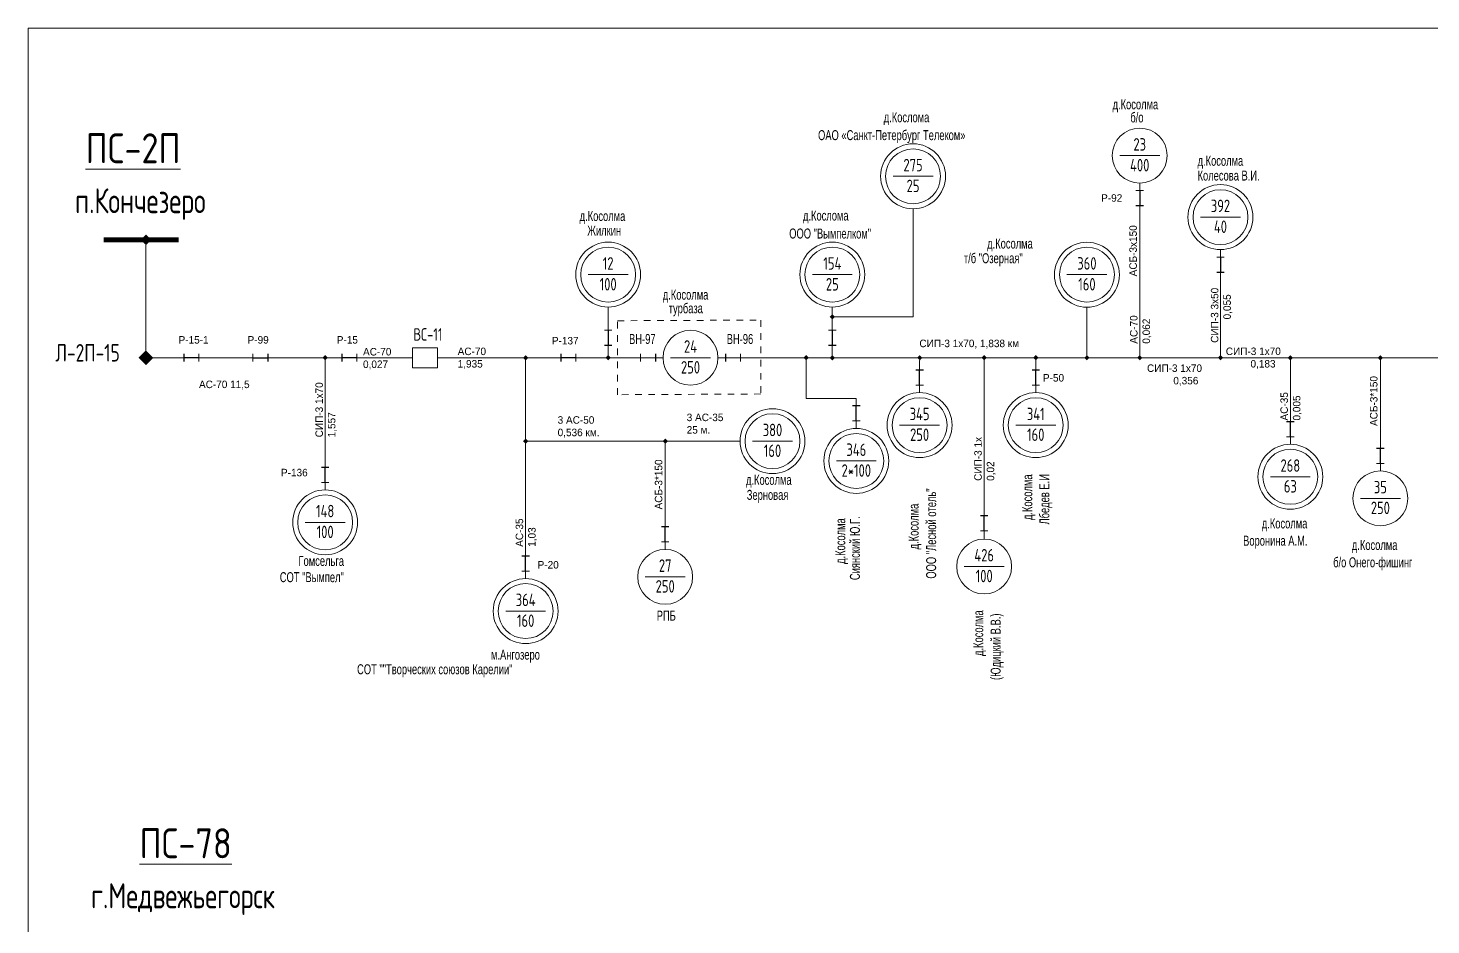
# Model space of a CAD drawing. Header units: millimetres. Extents: x 11 to 409, y 3 to 285.
# Drawn here: x 11.4 to 223.6, y 149.9 to 285.5 of the extents above; entities that cross this region are included whole.
import ezdxf
from ezdxf.enums import TextEntityAlignment as Align

# ---------------------------------------------------------------- set-up
doc = ezdxf.new("R2010")
doc.units = ezdxf.units.MM
doc.linetypes.add('JIS_02_1.0', pattern=[2, 1, -1])
for name, color, linetype, lineweight in [('10_КВ', 250, 'Continuous', 18), ('АТРИБУТЫ', 7, 'Continuous', 13), ('РАЗЪЕД_РУБИЛЬН', 150, 'Continuous', 13), ('ТЕКСТ', 7, 'Continuous', 13)]:
    doc.layers.add(name, color=color, linetype=linetype, lineweight=lineweight)
doc.layers.add('СХ_ОПЕРАТИВНАЯ', color=10, linetype='Continuous')
doc.layers.add('ШУНТ_РАЗЪЕД', color=161, linetype='Continuous')
doc.styles.add('ATTRIB', font='txt.shx', dxfattribs={"width": 0.7, "height": 5})
doc.styles.add('PRINADLEGNOST', font='txt.shx', dxfattribs={"width": 0.7, "height": 7})
doc.styles.add('МП', font='txt.shx', dxfattribs={"width": 0.7, "height": 2.5})
doc.styles.add('ПС', font='txt.shx', dxfattribs={"width": 0.8, "height": 12})
doc.styles.add('ТЕКСТ_МОДЕЛИ', font='txt.shx', dxfattribs={"width": 0.7, "height": 5})

# ---------------------------------------------------------------- blocks, each defined once
blk = doc.blocks.new('ТРАНСФ_ПОДСТ')
at = {"color": 7}
blk.add_line((-8, -11), (8, -11), dxfattribs=at)
at = {"color": 0}
blk.add_circle((0, -11), 11, dxfattribs=at)
at = {"layer": 'АТРИБУТЫ', "style": 'ATTRIB', "width": 0.7, "flags": 4}
for tag, p in [('OBOZN', (0, -9)), ('MOCHNOCT', (0, -17.33))]:
    blk.add_attdef(tag, text='', height=5, dxfattribs=at).set_placement(p, align=Align.CENTER)
at = {"layer": 'АТРИБУТЫ', "style": 'ТЕКСТ_МОДЕЛИ', "width": 0.7}
blk.add_attdef('MESTO_1', text='', height=5, dxfattribs=at).set_placement((14, -11), align=Align.BOTTOM_LEFT)
blk.add_attdef('MESTO_2', text='', height=5, dxfattribs=at).set_placement((14, -12), align=Align.TOP_LEFT)
blk = doc.blocks.new('НАЗВАНИЕ_ОБЪЕКТА')
at = {"layer": 'АТРИБУТЫ'}
for tag, height, style, width, p in [('НОМЕР-ПС', 12, 'ПС', 0.8, (0, 0)), ('МЕСТОПОЛОЖЕНИЕ', 10, 'МП', 0.7, (0, -22)), ('ПРИНАДЛЕЖНОСТЬ', 7, 'PRINADLEGNOST', 0.7, (0, -37))]:
    blk.add_attdef(tag, text='', height=height, dxfattribs=dict(at, style=style, width=width)).set_placement(p, align=Align.TOP_CENTER)
blk = doc.blocks.new('ОТВЕТВЛЕНИЕ')
at = {"color": 0, "linetype": 'ByBlock'}
blk.add_solid([(0, 1.06), (1.06, 0), (-1.06, 0), (0, -1.06)], dxfattribs=at)
blk = doc.blocks.new('РАЗЪЕДИНИТЕЛЬ')
at = {"color": 0, "linetype": 'ByBlock'}
for p, q in [((0, 0), (0, -3)), ((0, -9), (0, -12))]:
    blk.add_line(p, q, dxfattribs=at)
at = {"layer": 'РАЗЪЕД_РУБИЛЬН', "color": 0, "linetype": 'ByBlock'}
blk.add_line((-1.5, -3), (1.5, -3), dxfattribs=at)
at = {"layer": 'СХ_ОПЕРАТИВНАЯ', "color": 0, "linetype": 'ByBlock'}
blk.add_line((-1.5, -9), (1.5, -9), dxfattribs=at)
at = {"layer": 'ШУНТ_РАЗЪЕД', "color": 0}
blk.add_line((0, -3), (0, -9), dxfattribs=at)
at = {"layer": 'РАЗЪЕД_РУБИЛЬН', "color": 7, "style": 'ATTRIB', "width": 0.7}
blk.add_attdef('ДИСП_НОМ', text='', height=5, dxfattribs=at).set_placement((-4.75, -6), align=Align.MIDDLE_RIGHT)
at = {"layer": 'РАЗЪЕД_РУБИЛЬН', "color": 7, "style": 'ATTRIB', "width": 0.7, "flags": 1}
blk.add_attdef('КОД', text='', height=5, dxfattribs=at).set_placement((-4.75, -12), align=Align.MIDDLE_RIGHT)
blk = doc.blocks.new('ВЫКЛЮЧАТЕЛЬ')
at = {"color": 0, "linetype": 'ByBlock'}
for p, q in [((0, 0), (0, -3)), ((0, -13), (0, -16))]:
    blk.add_line(p, q, dxfattribs=at)
blk.add_lwpolyline([(-4, -3), (4, -3), (4, -13), (-4, -13)], close=True, dxfattribs=at)
at = {"layer": 'АТРИБУТЫ', "style": 'ATTRIB', "width": 0.7}
blk.add_attdef('ДИСП_НОМ', text='', height=5, dxfattribs=at).set_placement((-6, -8), align=Align.MIDDLE_RIGHT)
at = {"layer": 'АТРИБУТЫ', "style": 'ATTRIB', "width": 0.7, "flags": 1}
blk.add_attdef('КОД', text='', height=5, dxfattribs=at).set_placement((-6, -14), align=Align.MIDDLE_RIGHT)
blk = doc.blocks.new('ВЫКЛ_НАГРУЗКИ')
at = {"color": 0, "linetype": 'ByBlock'}
for p, q in [((0, 0), (0, -3)), ((0, -9), (0, -12))]:
    blk.add_line(p, q, dxfattribs=at)
at = {"layer": 'РАЗЪЕД_РУБИЛЬН', "color": 0, "linetype": 'ByBlock'}
blk.add_line((-1.5, -3), (1.5, -3), dxfattribs=at)
at = {"layer": 'СХ_ОПЕРАТИВНАЯ', "color": 0, "linetype": 'ByBlock'}
blk.add_line((-1.5, -9), (1.5, -9), dxfattribs=at)
at = {"layer": 'РАЗЪЕД_РУБИЛЬН', "color": 7, "style": 'ATTRIB', "width": 0.7}
blk.add_attdef('ДИСП_НОМ', text='', height=5, dxfattribs=at).set_placement((-4.75, -6), align=Align.MIDDLE_RIGHT)
at = {"layer": 'РАЗЪЕД_РУБИЛЬН', "color": 7, "style": 'ATTRIB', "width": 0.7, "flags": 1}
blk.add_attdef('КОД', text='', height=5, dxfattribs=at).set_placement((-4.75, -12), align=Align.MIDDLE_RIGHT)
blk = doc.blocks.new('ПРИСОЕД_ШИНЕ')
at = {"color": 0}
blk.add_solid([(0, 2.12), (2.12, 0), (-2.12, 0), (0, -2.12)], dxfattribs=at)
at = {"layer": 'АТРИБУТЫ', "style": 'ATTRIB', "width": 0.7}
blk.add_attdef('ДИСП_НОМ', text='', height=5, dxfattribs=at).set_placement((0, 3.12), align=Align.CENTER)

msp = doc.modelspace()

# ---------------------------------------------------------------- linework, layer by layer
at = {"layer": '10_КВ', "color": 7}
for p, q in [((179.54, 235.65), (179.54, 258.65)), ((29.22, 236.45), (29.22, 252.66)), ((191.75, 235.65), (191.75, 247.47)), ((99.13, 240.93), (99.13, 243.3)), ((133.04, 235.65), (133.04, 243.3)), ((171.55, 235.65), (171.55, 243.3)), ((30.02, 235.65), (33.8, 235.65)), ((38.33, 235.65), (44.24, 235.65)), ((48.77, 235.65), (63.11, 235.65)), ((48.77, 235.65), (56.32, 235.65)), ((56.32, 220.2), (56.32, 235.65)), ((56.32, 235.65), (60.09, 235.65)), ((62.25, 235.65), (68.39, 235.65)), ((74.43, 235.65), (86.25, 235.65)), ((86.65, 235.65), (86.65, 228.1)), ((90.82, 235.65), (87.05, 235.65)), ((95.35, 235.65), (99.13, 235.65)), ((99.13, 235.65), (99.13, 236.41)), ((99.13, 235.65), (102.9, 235.65)), ((104.04, 235.65), (106.3, 235.65)), ((116.87, 235.65), (119.13, 235.65)), ((120.27, 235.65), (124.04, 235.65)), ((124.04, 235.65), (127.82, 235.65)), ((127.82, 235.65), (155.6, 235.65)), ((146.24, 234.89), (146.27, 235.65)), ((167.83, 235.65), (156.01, 235.65)), ((163.81, 235.65), (179.54, 235.65)), ((191.35, 235.65), (179.54, 235.65)), ((191.75, 235.65), (218.43, 235.65)), ((202.32, 227.09), (202.32, 235.65)), ((215.94, 223.08), (215.94, 235.65)), ((218.43, 235.65), (251.67, 235.65)), ((163.81, 234.9), (163.81, 235.27)), ((86.65, 228.1), (86.65, 206.79)), ((86.65, 223.04), (107.76, 223.04)), ((107.76, 223.04), (107.76, 211.22)), ((107.76, 223.04), (119.08, 223.04))]:
    msp.add_line(p, q, dxfattribs=at)
at = {"layer": '10_КВ', "color": 7, "ltscale": 100}
msp.add_line((156.01, 208.25), (156.01, 235.65), dxfattribs=at)
at = {"layer": '10_КВ', "linetype": 'Continuous'}
msp.add_lwpolyline([(11.38, 2.61), (409.03, 2.61), (409.03, 285.47), (11.38, 285.47)], close=True, dxfattribs=at)
at = {"layer": '10_КВ', "color": 7, "ltscale": 100}
for points in [[(133.04, 241.81), (145.25, 241.81), (145.25, 258.16)], [(136.67, 229.48), (129.09, 229.48), (129.09, 235.65)]]:
    msp.add_lwpolyline(points, dxfattribs=at)
at = {"layer": '10_КВ', "color": 7, "const_width": 0.755}
msp.add_lwpolyline([(34.15, 253.46), (22.83, 253.46)], dxfattribs=at)
at = {"layer": '10_КВ', "color": 7, "linetype": 'JIS_02_1.0'}
msp.add_lwpolyline([(100.54, 241.24), (122.21, 241.34), (122.21, 230.17), (100.54, 230.06)], close=True, dxfattribs=at)
at = {"layer": '10_КВ', "color": 7}
for centre in [(145.25, 263.07), (191.75, 256.9), (99.13, 248.21), (133.04, 248.21), (171.55, 248.2), (146.24, 225.46), (163.81, 225.46), (123.99, 223.04), (136.67, 220.05), (202.32, 217.66), (56.32, 210.77), (86.65, 197.35)]:
    msp.add_circle(centre, 4.91, dxfattribs=at)

# ---------------------------------------------------------------- block references
ref = msp.add_blockref('ТРАНСФ_ПОДСТ', (179.54, 270.35), dxfattribs=dict(at, xscale=0.3774605460278821, yscale=0.3774605460278821, zscale=0.3774605460278821))
ref.add_attrib('MESTO_1', 'д.Косолма', dxfattribs={"layer": 'АТРИБУТЫ', "height": 1.51, "width": 0.7}).set_placement((175.43, 272.74), align=Align.BOTTOM_LEFT)
ref.add_attrib('MESTO_2', 'б/о', dxfattribs={"layer": 'АТРИБУТЫ', "height": 1.51, "width": 0.7}).set_placement((178.12, 272.73), align=Align.TOP_LEFT)
ref.add_attrib('OBOZN', '23', dxfattribs={"layer": 'АТРИБУТЫ', "height": 1.887, "style": 'ATTRIB', "width": 0.7, "flags": 4}).set_placement((179.54, 266.95), align=Align.CENTER)
ref.add_attrib('MOCHNOCT', '400', dxfattribs={"layer": 'АТРИБУТЫ', "height": 1.887, "style": 'ATTRIB', "width": 0.7, "flags": 4}).set_placement((179.54, 263.81), align=Align.CENTER)
ref = msp.add_blockref('ТРАНСФ_ПОДСТ', (145.25, 267.22), dxfattribs=dict(at, xscale=0.3774605460278821, yscale=0.3774605460278821, zscale=0.3774605460278821))
ref.add_attrib('MESTO_1', 'д.Кослома', dxfattribs={"layer": 'АТРИБУТЫ', "height": 1.51, "width": 0.7}).set_placement((140.81, 270.79), align=Align.BOTTOM_LEFT)
ref.add_attrib('MESTO_2', 'ОАО «Санкт-Петербург Телеком»', dxfattribs={"layer": 'АТРИБУТЫ', "height": 1.5098, "width": 0.7}).set_placement((130.88, 270.05), align=Align.TOP_LEFT)
ref.add_attrib('OBOZN', '275', dxfattribs={"layer": 'АТРИБУТЫ', "height": 1.887, "style": 'ATTRIB', "width": 0.7, "flags": 4}).set_placement((145.25, 263.82), align=Align.CENTER)
ref.add_attrib('MOCHNOCT', '25', dxfattribs={"layer": 'АТРИБУТЫ', "height": 1.887, "style": 'ATTRIB', "width": 0.7, "flags": 4}).set_placement((145.25, 260.68), align=Align.CENTER)
ref = msp.add_blockref('НАЗВАНИЕ_ОБЪЕКТА', (28.36, 269.57), dxfattribs=dict(at, xscale=-0.3774605460278821, yscale=0.3774605460280221, zscale=0.3774605460280444))
ref.add_attrib('НОМЕР-ПС', '%%UПС-2П', dxfattribs={"layer": 'АТРИБУТЫ', "height": 4.53, "style": 'ПС', "width": 0.8}).set_placement((27.27, 269.57), align=Align.TOP_CENTER)
ref.add_attrib('МЕСТОПОЛОЖЕНИЕ', 'п.Кончезеро', dxfattribs={"layer": 'АТРИБУТЫ', "height": 3.7746, "style": 'МП', "width": 0.7}).set_placement((28.36, 261.27), align=Align.TOP_CENTER)
ref = msp.add_blockref('ТРАНСФ_ПОДСТ', (191.75, 261.05), dxfattribs=dict(at, xscale=0.3774605460278821, yscale=0.3774605460278821, zscale=0.3774605460278821))
ref.add_attrib('MESTO_1', 'д.Косолма', dxfattribs={"layer": 'АТРИБУТЫ', "height": 1.51, "width": 0.7}).set_placement((188.29, 264.21), align=Align.BOTTOM_LEFT)
ref.add_attrib('MESTO_2', 'Колесова В.И.', dxfattribs={"layer": 'АТРИБУТЫ', "height": 1.5098, "width": 0.7}).set_placement((188.29, 263.94), align=Align.TOP_LEFT)
ref.add_attrib('OBOZN', '392', dxfattribs={"layer": 'АТРИБУТЫ', "height": 1.887, "style": 'ATTRIB', "width": 0.7, "flags": 4}).set_placement((191.75, 257.66), align=Align.CENTER)
ref.add_attrib('MOCHNOCT', '40', dxfattribs={"layer": 'АТРИБУТЫ', "height": 1.887, "style": 'ATTRIB', "width": 0.7, "flags": 4}).set_placement((191.75, 254.51), align=Align.CENTER)
for name, p, xscale, yscale, zscale in [('РАЗЪЕДИНИТЕЛЬ', (179.54, 262.05), 0.3774605460278821, 0.3774605460278821, 0.3774605460278821), ('ПРИСОЕД_ШИНЕ', (29.22, 253.46), -0.3774605460278821, 0.3774605460280221, 0.3774605460280444), ('РАЗЪЕДИНИТЕЛЬ', (191.75, 252), 0.3774605460278821, 0.3774605460278821, 0.3774605460278821), ('ОТВЕТВЛЕНИЕ', (133.04, 241.81), 0.3774605460278821, 0.3774605460278821, 0.3774605460278821), ('РАЗЪЕДИНИТЕЛЬ', (99.13, 240.93), 0.3774605460278821, 0.3774605460278821, 0.3774605460278821), ('РАЗЪЕДИНИТЕЛЬ', (133.04, 240.93), 0.3774605460278821, 0.3774605460278821, 0.3774605460278821), ('ОТВЕТВЛЕНИЕ', (56.33, 235.65), 0.3774605460278821, 0.3774605460278821, 0.3774605460278821), ('ОТВЕТВЛЕНИЕ', (86.65, 235.65), 0.3774605460278821, 0.3774605460278821, 0.3774605460278821), ('ОТВЕТВЛЕНИЕ', (99.13, 235.65), 0.3774605460278821, 0.3774605460278821, 0.3774605460278821), ('ОТВЕТВЛЕНИЕ', (129.09, 235.65), 0.3774605460278821, 0.3774605460278821, 0.3774605460278821), ('ОТВЕТВЛЕНИЕ', (133.04, 235.65), 0.3774605460278821, 0.3774605460278821, 0.3774605460278821), ('ОТВЕТВЛЕНИЕ', (146.26, 235.65), 0.3774605460278821, 0.3774605460278821, 0.3774605460278821), ('ОТВЕТВЛЕНИЕ', (156.01, 235.65), 0.3774605460278821, 0.3774605460278821, 0.3774605460278821), ('ОТВЕТВЛЕНИЕ', (163.82, 235.65), 0.3774605460278821, 0.3774605460278821, 0.3774605460278821), ('ОТВЕТВЛЕНИЕ', (171.55, 235.65), 0.3774605460278821, 0.3774605460278821, 0.3774605460278821), ('ОТВЕТВЛЕНИЕ', (179.54, 235.65), 0.3774605460278821, 0.3774605460278821, 0.3774605460278821), ('ОТВЕТВЛЕНИЕ', (191.75, 235.65), 0.3774605460278821, 0.3774605460278821, 0.3774605460278821), ('ОТВЕТВЛЕНИЕ', (202.32, 235.65), 0.3774605460278821, 0.3774605460278821, 0.3774605460278821), ('ОТВЕТВЛЕНИЕ', (215.94, 235.65), 0.3774605460278821, 0.3774605460278821, 0.3774605460278821), ('ОТВЕТВЛЕНИЕ', (86.65, 223.04), 0.3774605460278821, 0.3774605460278821, 0.3774605460278821), ('ОТВЕТВЛЕНИЕ', (107.76, 223.04), 0.3774605460278821, 0.3774605460278821, 0.3774605460278821)]:
    msp.add_blockref(name, p, dxfattribs=dict(at, xscale=xscale, yscale=yscale, zscale=zscale))
ref = msp.add_blockref('ТРАНСФ_ПОДСТ', (99.13, 252.36), dxfattribs=dict(at, xscale=0.3774605460278821, yscale=0.3774605460278821, zscale=0.3774605460278821))
ref.add_attrib('MESTO_1', 'д.Косолма', dxfattribs={"layer": 'АТРИБУТЫ', "height": 1.51, "width": 0.7}).set_placement((94.82, 255.86), align=Align.BOTTOM_LEFT)
ref.add_attrib('MESTO_2', 'Жилкин', dxfattribs={"layer": 'АТРИБУТЫ', "height": 1.51, "width": 0.7}).set_placement((95.98, 255.63), align=Align.TOP_LEFT)
ref.add_attrib('OBOZN', '12', dxfattribs={"layer": 'АТРИБУТЫ', "height": 1.887, "style": 'ATTRIB', "width": 0.7, "flags": 4}).set_placement((99.13, 248.96), align=Align.CENTER)
ref.add_attrib('MOCHNOCT', '100', dxfattribs={"layer": 'АТРИБУТЫ', "height": 1.887, "style": 'ATTRIB', "width": 0.7, "flags": 4}).set_placement((99.13, 245.81), align=Align.CENTER)
ref = msp.add_blockref('ТРАНСФ_ПОДСТ', (133.04, 252.36), dxfattribs=dict(at, xscale=0.3774605460278821, yscale=0.3774605460278821, zscale=0.3774605460278821))
ref.add_attrib('MESTO_1', 'д.Кослома', dxfattribs={"layer": 'АТРИБУТЫ', "height": 1.51, "width": 0.7}).set_placement((128.6, 255.93), align=Align.BOTTOM_LEFT)
ref.add_attrib('MESTO_2', 'ООО "Вымпелком"', dxfattribs={"layer": 'АТРИБУТЫ', "height": 1.5098, "width": 0.7}).set_placement((126.52, 255.18), align=Align.TOP_LEFT)
ref.add_attrib('OBOZN', '154', dxfattribs={"layer": 'АТРИБУТЫ', "height": 1.887, "style": 'ATTRIB', "width": 0.7, "flags": 4}).set_placement((133.04, 248.96), align=Align.CENTER)
ref.add_attrib('MOCHNOCT', '25', dxfattribs={"layer": 'АТРИБУТЫ', "height": 1.887, "style": 'ATTRIB', "width": 0.7, "flags": 4}).set_placement((133.04, 245.81), align=Align.CENTER)
ref = msp.add_blockref('ТРАНСФ_ПОДСТ', (171.55, 252.36), dxfattribs=dict(at, xscale=0.3774605460278821, yscale=0.3774605460278821, zscale=0.3774605460278821))
ref.add_attrib('MESTO_1', 'д.Косолма', dxfattribs={"layer": 'АТРИБУТЫ', "height": 1.51, "width": 0.7}).set_placement((156.46, 251.7), align=Align.BOTTOM_LEFT)
ref.add_attrib('MESTO_2', 'т/б "Озерная"', dxfattribs={"layer": 'АТРИБУТЫ', "height": 1.5098, "width": 0.7}).set_placement((152.94, 251.45), align=Align.TOP_LEFT)
ref.add_attrib('OBOZN', '360', dxfattribs={"layer": 'АТРИБУТЫ', "height": 1.887, "style": 'ATTRIB', "width": 0.7, "flags": 4}).set_placement((171.55, 248.96), align=Align.CENTER)
ref.add_attrib('MOCHNOCT', '160', dxfattribs={"layer": 'АТРИБУТЫ', "height": 1.887, "style": 'ATTRIB', "width": 0.7, "flags": 4}).set_placement((171.55, 245.81), align=Align.CENTER)
ref = msp.add_blockref('ТРАНСФ_ПОДСТ', (111.59, 239.8), dxfattribs=dict(at, xscale=0.3774605460278821, yscale=0.3774605460278821, zscale=0.3774605460278821))
ref.add_attrib('MESTO_1', 'д.Косолма', dxfattribs={"layer": 'АТРИБУТЫ', "height": 1.51, "width": 0.7}).set_placement((107.39, 243.97), align=Align.BOTTOM_LEFT)
ref.add_attrib('MESTO_2', 'турбаза', dxfattribs={"layer": 'АТРИБУТЫ', "height": 1.51, "width": 0.7}).set_placement((108.29, 243.88), align=Align.TOP_LEFT)
ref.add_attrib('OBOZN', '24', dxfattribs={"layer": 'АТРИБУТЫ', "height": 1.887, "style": 'ATTRIB', "width": 0.7, "flags": 4}).set_placement((111.59, 236.41), align=Align.CENTER)
ref.add_attrib('MOCHNOCT', '250', dxfattribs={"layer": 'АТРИБУТЫ', "height": 1.887, "style": 'ATTRIB', "width": 0.7, "flags": 4}).set_placement((111.59, 233.26), align=Align.CENTER)
ref = msp.add_blockref('ВЫКЛЮЧАТЕЛЬ', (74.43, 235.65), dxfattribs=dict(at, xscale=-0.3774605460280221, yscale=0.3774605460280221, zscale=0.3774605460280444, rotation=270))
ref.add_attrib('ДИСП_НОМ', 'ВС-11', dxfattribs={"layer": 'АТРИБУТЫ', "height": 1.887, "style": 'ATTRIB', "width": 0.7}).set_placement((74.06, 239.17), align=Align.MIDDLE_RIGHT)
at = {"layer": '10_КВ', "linetype": 'Continuous'}
ref = msp.add_blockref('ПРИСОЕД_ШИНЕ', (29.22, 235.65), dxfattribs=dict(at, xscale=0.5270721806356882, yscale=0.5270721806356882, zscale=0.5270721806356882))
ref.add_attrib('ДИСП_НОМ', 'Л-2П-15', dxfattribs={"layer": 'АТРИБУТЫ', "height": 2.635, "style": 'ATTRIB', "width": 0.7}).set_placement((20.39, 235.08), align=Align.CENTER)
at = {"layer": '10_КВ', "color": 7}
ref = msp.add_blockref('ВЫКЛ_НАГРУЗКИ', (102.9, 235.65), dxfattribs=dict(at, xscale=-0.3774605460280221, yscale=0.3774605460280221, zscale=0.3774605460280444, rotation=90))
ref.add_attrib('ДИСП_НОМ', 'ВН-97', dxfattribs={"layer": 'РАЗЪЕД_РУБИЛЬН', "color": 7, "height": 1.51, "width": 0.7}).set_placement((106.3, 238.48), align=Align.MIDDLE_RIGHT)
ref = msp.add_blockref('ВЫКЛ_НАГРУЗКИ', (120.27, 235.65), dxfattribs=dict(at, xscale=0.3774605460280221, yscale=0.3774605460280221, zscale=0.3774605460280221, rotation=270))
ref.add_attrib('ДИСП_НОМ', 'ВН-96', dxfattribs={"layer": 'РАЗЪЕД_РУБИЛЬН', "color": 7, "height": 1.51, "width": 0.7}).set_placement((119.07, 238.48), align=Align.MIDDLE)
for p, xscale, yscale, zscale, rotation in [((38.33, 235.65), 0.3774605460280221, 0.3774605460280221, 0.3774605460280221, 270), ((44.24, 235.65), -0.3774605460280221, 0.3774605460280221, 0.3774605460280444, 90), ((62.25, 235.65), 0.3774605460280221, 0.3774605460280221, 0.3774605460280221, 270), ((95.35, 235.65), 0.3774605460280221, 0.3774605460280221, 0.3774605460280221, 270), ((146.24, 230.36), 0.3774605460278821, 0.3774605460278821, 0.3774605460278821, 180), ((163.81, 230.37), 0.3774605460278821, 0.3774605460278821, 0.3774605460278821, 180), ((136.67, 224.96), 0.3774605460278821, 0.3774605460278821, 0.3774605460278821, 180), ((202.32, 222.56), 0.3774605460278821, 0.3774605460278821, 0.3774605460278821, 180), ((215.94, 218.55), 0.3774605460278821, 0.3774605460278821, 0.3774605460278821, 180), ((56.32, 215.67), 0.3774605460278821, 0.3774605460278821, 0.3774605460278821, 180), ((156.01, 208.34), 0.3774605460278821, 0.3774605460278821, 0.3774605460278821, 180), ((107.76, 206.69), 0.3774605460278821, 0.3774605460278821, 0.3774605460278821, 180), ((86.65, 202.26), 0.3774605460278821, 0.3774605460278821, 0.3774605460278821, 180)]:
    msp.add_blockref('РАЗЪЕДИНИТЕЛЬ', p, dxfattribs=dict(at, xscale=xscale, yscale=yscale, zscale=zscale, rotation=rotation))
ref = msp.add_blockref('ТРАНСФ_ПОДСТ', (146.24, 229.61), dxfattribs=dict(at, xscale=0.3774605460278821, yscale=0.3774605460278821, zscale=0.3774605460278821))
ref.add_attrib('MESTO_1', 'д.Косолма', dxfattribs={"layer": 'АТРИБУТЫ', "height": 1.51, "rotation": 90, "width": 0.7}).set_placement((146.54, 206.68), align=Align.BOTTOM_LEFT)
ref.add_attrib('MESTO_2', 'ООО "Лесной отель"', dxfattribs={"layer": 'АТРИБУТЫ', "height": 1.5098, "rotation": 90, "width": 0.7}).set_placement((147.23, 202.26), align=Align.TOP_LEFT)
ref.add_attrib('OBOZN', '345', dxfattribs={"layer": 'АТРИБУТЫ', "height": 1.887, "style": 'ATTRIB', "width": 0.7, "flags": 4}).set_placement((146.24, 226.21), align=Align.CENTER)
ref.add_attrib('MOCHNOCT', '250', dxfattribs={"layer": 'АТРИБУТЫ', "height": 1.887, "style": 'ATTRIB', "width": 0.7, "flags": 4}).set_placement((146.24, 223.07), align=Align.CENTER)
ref = msp.add_blockref('ТРАНСФ_ПОДСТ', (163.81, 229.61), dxfattribs=dict(at, xscale=0.3774605460278821, yscale=0.3774605460278821, zscale=0.3774605460278821))
ref.add_attrib('MESTO_1', 'д.Косолма', dxfattribs={"layer": 'АТРИБУТЫ', "height": 1.51, "rotation": 90, "width": 0.7}).set_placement((163.74, 211.11), align=Align.BOTTOM_LEFT)
ref.add_attrib('MESTO_2', 'Лбедев Е.И', dxfattribs={"layer": 'АТРИБУТЫ', "height": 1.51, "rotation": 90, "width": 0.7}).set_placement((164.36, 210.44), align=Align.TOP_LEFT)
ref.add_attrib('OBOZN', '341', dxfattribs={"layer": 'АТРИБУТЫ', "height": 1.887, "style": 'ATTRIB', "width": 0.7, "flags": 4}).set_placement((163.81, 226.21), align=Align.CENTER)
ref.add_attrib('MOCHNOCT', '160', dxfattribs={"layer": 'АТРИБУТЫ', "height": 1.887, "style": 'ATTRIB', "width": 0.7, "flags": 4}).set_placement((163.81, 223.07), align=Align.CENTER)
ref = msp.add_blockref('ТРАНСФ_ПОДСТ', (123.99, 227.19), dxfattribs=dict(at, xscale=0.3774605460278821, yscale=0.3774605460278821, zscale=0.3774605460278821))
ref.add_attrib('MESTO_1', 'д.Косолма', dxfattribs={"layer": 'АТРИБУТЫ', "height": 1.51, "width": 0.7}).set_placement((119.98, 215.99), align=Align.BOTTOM_LEFT)
ref.add_attrib('MESTO_2', 'Зерновая', dxfattribs={"layer": 'АТРИБУТЫ', "height": 1.51, "width": 0.7}).set_placement((120.1, 215.68), align=Align.TOP_LEFT)
ref.add_attrib('OBOZN', '380', dxfattribs={"layer": 'АТРИБУТЫ', "height": 1.887, "style": 'ATTRIB', "width": 0.7, "flags": 4}).set_placement((123.99, 223.79), align=Align.CENTER)
ref.add_attrib('MOCHNOCT', '160', dxfattribs={"layer": 'АТРИБУТЫ', "height": 1.887, "style": 'ATTRIB', "width": 0.7, "flags": 4}).set_placement((123.99, 220.65), align=Align.CENTER)
ref = msp.add_blockref('ТРАНСФ_ПОДСТ', (136.67, 224.2), dxfattribs=dict(at, xscale=0.3774605460278821, yscale=0.3774605460278821, zscale=0.3774605460278821))
ref.add_attrib('MESTO_1', 'д.Косолма', dxfattribs={"layer": 'АТРИБУТЫ', "height": 1.51, "rotation": 90, "width": 0.7}).set_placement((135.45, 204.48), align=Align.BOTTOM_LEFT)
ref.add_attrib('MESTO_2', 'Сиянский Ю.Г.', dxfattribs={"layer": 'АТРИБУТЫ', "height": 1.5098, "rotation": 90, "width": 0.7}).set_placement((135.7, 202.04), align=Align.TOP_LEFT)
ref.add_attrib('OBOZN', '346', dxfattribs={"layer": 'АТРИБУТЫ', "height": 1.887, "style": 'ATTRIB', "width": 0.7, "flags": 4}).set_placement((136.67, 220.8), align=Align.CENTER)
ref.add_attrib('MOCHNOCT', '2*100', dxfattribs={"layer": 'АТРИБУТЫ', "height": 1.887, "style": 'ATTRIB', "width": 0.7, "flags": 4}).set_placement((136.67, 217.66), align=Align.CENTER)
ref = msp.add_blockref('ТРАНСФ_ПОДСТ', (202.32, 221.81), dxfattribs=dict(at, xscale=0.3774605460278821, yscale=0.3774605460278821, zscale=0.3774605460278821))
ref.add_attrib('MESTO_1', 'д.Косолма ', dxfattribs={"layer": 'АТРИБУТЫ', "height": 1.51, "width": 0.7}).set_placement((198, 209.4), align=Align.BOTTOM_LEFT)
ref.add_attrib('MESTO_2', 'Воронина А.М.', dxfattribs={"layer": 'АТРИБУТЫ', "height": 1.5098, "width": 0.7}).set_placement((195.18, 208.75), align=Align.TOP_LEFT)
ref.add_attrib('OBOZN', '268', dxfattribs={"layer": 'АТРИБУТЫ', "height": 1.887, "style": 'ATTRIB', "width": 0.7, "flags": 4}).set_placement((202.32, 218.41), align=Align.CENTER)
ref.add_attrib('MOCHNOCT', '63', dxfattribs={"layer": 'АТРИБУТЫ', "height": 1.887, "style": 'ATTRIB', "width": 0.7, "flags": 4}).set_placement((202.32, 215.27), align=Align.CENTER)
ref = msp.add_blockref('ТРАНСФ_ПОДСТ', (215.94, 218.55), dxfattribs=dict(at, xscale=0.3774605460278821, yscale=0.3774605460278821, zscale=0.3774605460278821))
ref.add_attrib('MESTO_1', 'д.Косолма', dxfattribs={"layer": 'АТРИБУТЫ', "height": 1.51, "width": 0.7}).set_placement((211.62, 206.14), align=Align.BOTTOM_LEFT)
ref.add_attrib('MESTO_2', 'б/о Онего-фишинг', dxfattribs={"layer": 'АТРИБУТЫ', "height": 1.5098, "width": 0.7}).set_placement((208.8, 205.49), align=Align.TOP_LEFT)
ref.add_attrib('OBOZN', '35', dxfattribs={"layer": 'АТРИБУТЫ', "height": 1.887, "style": 'ATTRIB', "width": 0.7, "flags": 4}).set_placement((215.94, 215.15), align=Align.CENTER)
ref.add_attrib('MOCHNOCT', '250', dxfattribs={"layer": 'АТРИБУТЫ', "height": 1.887, "style": 'ATTRIB', "width": 0.7, "flags": 4}).set_placement((215.94, 212.01), align=Align.CENTER)
ref = msp.add_blockref('ТРАНСФ_ПОДСТ', (56.32, 214.92), dxfattribs=dict(at, xscale=0.3774605460278821, yscale=0.3774605460278821, zscale=0.3774605460278821))
ref.add_attrib('MESTO_1', 'Гомсельга', dxfattribs={"layer": 'АТРИБУТЫ', "height": 1.51, "width": 0.7}).set_placement((52.29, 203.73), align=Align.BOTTOM_LEFT)
ref.add_attrib('MESTO_2', 'СОТ "Вымпел"', dxfattribs={"layer": 'АТРИБУТЫ', "height": 1.5098, "width": 0.7}).set_placement((49.46, 203.24), align=Align.TOP_LEFT)
ref.add_attrib('OBOZN', '148', dxfattribs={"layer": 'АТРИБУТЫ', "height": 1.887, "style": 'ATTRIB', "width": 0.7, "flags": 4}).set_placement((56.32, 211.53), align=Align.CENTER)
ref.add_attrib('MOCHNOCT', '100', dxfattribs={"layer": 'АТРИБУТЫ', "height": 1.887, "style": 'ATTRIB', "width": 0.7, "flags": 4}).set_placement((56.32, 208.38), align=Align.CENTER)
ref = msp.add_blockref('ТРАНСФ_ПОДСТ', (156.01, 208.25), dxfattribs=dict(at, xscale=0.3774605460278821, yscale=0.3774605460278821, zscale=0.3774605460278821))
ref.add_attrib('MESTO_1', 'д.Косолма', dxfattribs={"layer": 'АТРИБУТЫ', "height": 1.51, "rotation": 90, "width": 0.7}).set_placement((156.31, 190.57), align=Align.BOTTOM_LEFT)
ref.add_attrib('MESTO_2', '(Юдицкий В.В.)', dxfattribs={"layer": 'АТРИБУТЫ', "height": 1.5098, "rotation": 90, "width": 0.7}).set_placement((156.99, 186.94), align=Align.TOP_LEFT)
ref.add_attrib('OBOZN', '426', dxfattribs={"layer": 'АТРИБУТЫ', "height": 1.887, "style": 'ATTRIB', "width": 0.7, "flags": 4}).set_placement((156.01, 204.86), align=Align.CENTER)
ref.add_attrib('MOCHNOCT', '100', dxfattribs={"layer": 'АТРИБУТЫ', "height": 1.887, "style": 'ATTRIB', "width": 0.7, "flags": 4}).set_placement((156.01, 201.71), align=Align.CENTER)
ref = msp.add_blockref('ТРАНСФ_ПОДСТ', (107.76, 206.69), dxfattribs=dict(at, xscale=0.3774605460278821, yscale=0.3774605460278821, zscale=0.3774605460278821))
ref.add_attrib('MESTO_1', 'РПБ', dxfattribs={"layer": 'АТРИБУТЫ', "height": 1.51, "width": 0.7}).set_placement((106.48, 195.46), align=Align.BOTTOM_LEFT)
ref.add_attrib('OBOZN', '27', dxfattribs={"layer": 'АТРИБУТЫ', "height": 1.887, "style": 'ATTRIB', "width": 0.7, "flags": 4}).set_placement((107.76, 203.29), align=Align.CENTER)
ref.add_attrib('MOCHNOCT', '250', dxfattribs={"layer": 'АТРИБУТЫ', "height": 1.887, "style": 'ATTRIB', "width": 0.7, "flags": 4}).set_placement((107.76, 200.15), align=Align.CENTER)
ref = msp.add_blockref('ТРАНСФ_ПОДСТ', (86.65, 201.51), dxfattribs=dict(at, xscale=0.3774605460278821, yscale=0.3774605460278821, zscale=0.3774605460278821))
ref.add_attrib('MESTO_1', 'м.Ангозеро', dxfattribs={"layer": 'АТРИБУТЫ', "height": 1.51, "width": 0.7}).set_placement((81.41, 189.56), align=Align.BOTTOM_LEFT)
ref.add_attrib('MESTO_2', 'СОТ ""Творческих союзов Карелии"', dxfattribs={"layer": 'АТРИБУТЫ', "height": 1.5098, "width": 0.7}).set_placement((61.15, 189.32), align=Align.TOP_LEFT)
ref.add_attrib('OBOZN', '364', dxfattribs={"layer": 'АТРИБУТЫ', "height": 1.887, "style": 'ATTRIB', "width": 0.7, "flags": 4}).set_placement((86.65, 198.11), align=Align.CENTER)
ref.add_attrib('MOCHNOCT', '160', dxfattribs={"layer": 'АТРИБУТЫ', "height": 1.887, "style": 'ATTRIB', "width": 0.7, "flags": 4}).set_placement((86.65, 194.96), align=Align.CENTER)
ref = msp.add_blockref('НАЗВАНИЕ_ОБЪЕКТА', (28.11, 164.53), dxfattribs=dict(at, xscale=-0.3777638315907391, yscale=0.3777638315907391, zscale=0.3777638315907391))
ref.add_attrib('НОМЕР-ПС', '%%UПС-78', dxfattribs={"layer": 'АТРИБУТЫ', "height": 4.533, "style": 'ПС', "width": 0.8}).set_placement((35.22, 164.53), align=Align.TOP_CENTER)
ref.add_attrib('МЕСТОПОЛОЖЕНИЕ', 'г.Медвежьегорск', dxfattribs={"layer": 'АТРИБУТЫ', "height": 3.7776, "style": 'МП', "width": 0.7}).set_placement((34.82, 156.22), align=Align.TOP_CENTER)

# ---------------------------------------------------------------- texts
at = {"layer": 'ТЕКСТ', "color": 7, "attachment_point": 1}
for s, insert, char_height, width in [('Р-92', (173.7, 260.36), 1.132, 3.4432), ('Р-15-1', (34.15, 238.92), 1.132, 2.6528), ('Р-99', (44.59, 238.92), 1.132, 2.6528), ('Р-15', (58.08, 238.92), 1.132, 3.4432), ('Р-137', (90.62, 238.79), 1.132, 3.4432), ('СИП-3 1х70, 1,838 км', (146.21, 238.38), 1.1324, 36.3315), ('АС-70 \\P0,027', (62.05, 237.12), 1.132, 6.0933), ('АС-70\\P1,935', (76.37, 237.18), 1.132, 11.9191), ('СИП-3 1х70\\P\\pi3.735;0,183', (192.56, 237.19), 1.1324, 11.6221), ('СИП-3 1х70 \\P\\pi3.9799;0,356', (180.64, 234.64), 1.1324, 12.4892), ('АС-70 11,5', (37.24, 232.19), 1.132, 14.7987), ('Р-50', (164.9, 233.18), 1.132, 3.4432), ('3 АС-35 \\P25 м.', (111.01, 227.2), 1.132, 15.3198), ('3 АС-50 \\P0,536 км.', (91.49, 226.81), 1.132, 15.3198), ('Р-136', (49.64, 218.86), 1.132, 3.4432), ('Р-20', (88.46, 204.92), 1.132, 3.4432)]:
    msp.add_mtext(s, dxfattribs=dict(at, insert=insert, char_height=char_height, width=width))
at = {"layer": 'ТЕКСТ', "color": 7, "attachment_point": 1, "rotation": 90}
for s, insert, char_height, width in [('АСБ-3х150', (177.97, 247.95), 1.132, 11.4305), ('СИП-3 3х50\\P\\pi3.5448;0,055', (190.3, 237.9), 1.1324, 11.4305), ('АС-70 \\P0,062', (178.07, 237.77), 1.132, 6.5883), ('СИП-3 1х70\\P1,557', (54.85, 223.62), 1.132, 16.1954), ('АСБ-3*150', (214.37, 225.33), 1.132, 11.4305), ('АС-35 \\P0,005 ', (200.82, 226.16), 1.132, 11.4305), ('СИП-3 1х \\P0,02 ', (154.51, 217.04), 1.132, 11.4305), ('АСБ-3*150', (106.19, 212.72), 1.132, 11.4305), ('АС-35\\P1,03', (85.14, 207.07), 1.132, 16.1954)]:
    msp.add_mtext(s, dxfattribs=dict(at, insert=insert, char_height=char_height, width=width))

doc.saveas('drawing.dxf')
